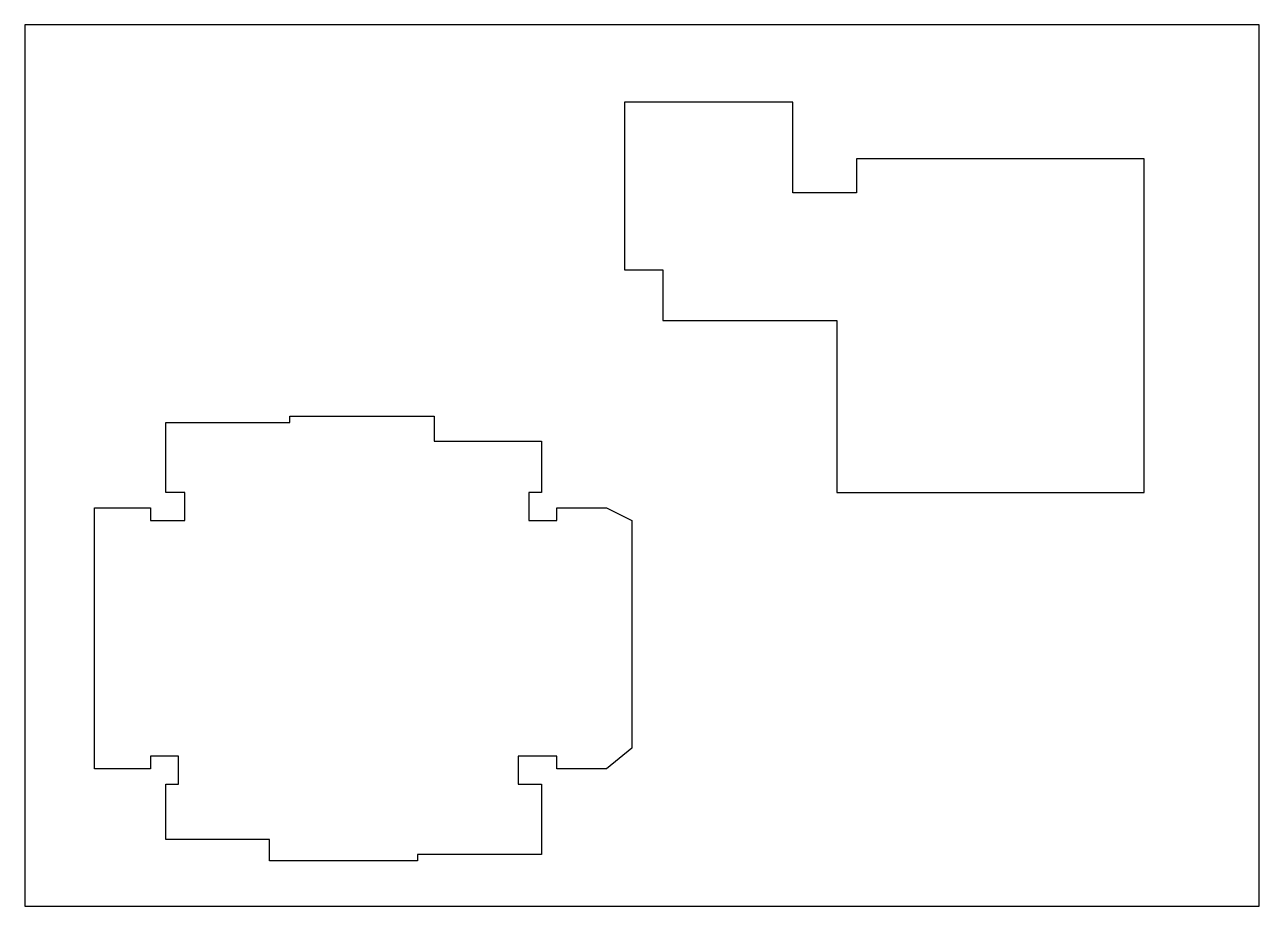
# Model space of a CAD drawing. Header units: millimetres. Extents: x 0 to 194, y 0 to 138.
import ezdxf

# ---------------------------------------------------------------- set-up
doc = ezdxf.new("R2010")
doc.units = ezdxf.units.MM

msp = doc.modelspace()

# ---------------------------------------------------------------- linework, layer by layer
at = {"color": 7, "linetype": 'Continuous'}
for p, q in [((0, 138.44), (0, 0)), ((193.8, 138.44), (0, 138.44)), ((193.8, 0), (193.8, 138.44)), ((94.15, 126.26), (94.15, 99.94)), ((120.57, 126.26), (94.15, 126.26)), ((120.57, 112.02), (120.57, 126.26)), ((175.74, 117.36), (130.59, 117.36)), ((130.59, 117.36), (130.59, 112.02)), ((175.74, 64.97), (175.74, 117.36)), ((130.59, 112.02), (120.57, 112.02)), ((94.15, 99.94), (100.15, 99.94)), ((100.15, 99.94), (100.15, 91.97)), ((100.15, 91.97), (127.5, 91.97)), ((127.5, 91.97), (127.5, 64.97)), ((22.14, 64.97), (22.14, 75.97)), ((22.14, 75.97), (41.64, 75.97)), ((41.64, 75.97), (41.64, 76.97)), ((41.64, 76.97), (64.27, 76.97)), ((64.27, 76.97), (64.27, 73.05)), ((64.27, 73.05), (81.13, 73.05)), ((81.13, 73.05), (81.13, 64.97)), ((25.12, 64.97), (22.14, 64.97)), ((25.12, 60.56), (25.12, 64.97)), ((81.13, 64.97), (79.13, 64.97)), ((79.13, 64.97), (79.13, 60.56)), ((127.5, 64.97), (175.74, 64.97)), ((10.97, 62.56), (19.73, 62.56)), ((10.97, 21.57), (10.97, 62.56)), ((19.73, 62.56), (19.73, 60.56)), ((83.53, 60.56), (83.53, 62.56)), ((83.53, 62.56), (91.34, 62.56)), ((91.34, 62.56), (95.28, 60.56)), ((19.73, 60.56), (25.12, 60.56)), ((79.13, 60.56), (83.53, 60.56)), ((95.28, 60.56), (95.28, 24.81)), ((24.13, 23.56), (19.73, 23.56)), ((19.73, 23.56), (19.73, 21.57)), ((24.13, 19.16), (24.13, 23.56)), ((83.53, 23.56), (77.48, 23.56)), ((77.48, 23.56), (77.48, 19.16)), ((83.53, 21.57), (83.53, 23.56)), ((95.28, 24.81), (91.34, 21.57)), ((19.73, 21.57), (10.97, 21.57)), ((91.34, 21.57), (83.53, 21.57)), ((22.14, 10.48), (22.14, 19.16)), ((22.14, 19.16), (24.13, 19.16)), ((77.48, 19.16), (81.13, 19.16)), ((81.13, 19.16), (81.13, 8.16)), ((38.42, 10.48), (22.14, 10.48)), ((38.42, 7.16), (38.42, 10.48)), ((81.13, 8.16), (61.64, 8.16)), ((61.64, 8.16), (61.64, 7.16)), ((61.64, 7.16), (38.42, 7.16)), ((0, 0), (193.8, 0))]:
    msp.add_line(p, q, dxfattribs=at)

doc.saveas('drawing.dxf')
